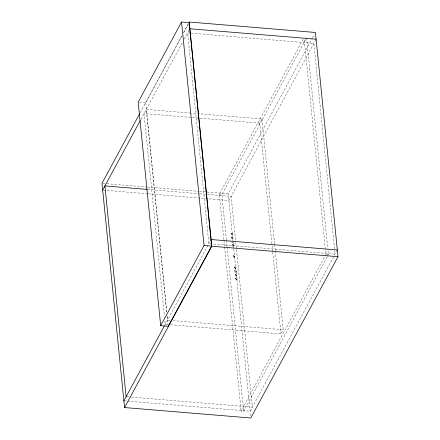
<?xml version="1.0" encoding="UTF-8"?>
<svg xmlns="http://www.w3.org/2000/svg" width="440" height="440" viewBox="0 0 440 440"><rect width="100%" height="100%" fill="white"/><g stroke="black" fill="none" stroke-linecap="round" stroke-linejoin="round"><path stroke-width="0.33" stroke-dasharray="2.2 1.65" d="M140.217 112.646L182.028 35.316M183.662 32.296L188.887 22.627M166.815 311.938L145.767 102.823L181.957 35.893M183.585 32.879L189.129 22.627M140.894 119.372L182.705 42.042M184.338 39.023L189.893 28.749M223.867 239.47L219.323 194.343L304.051 37.642M272.652 251.367L259.743 123.134L261.987 118.982L191.466 113.146M226.391 239.679L221.848 194.552L306.576 37.851L327.701 247.759M233.013 241.434L228.217 193.781L312.169 38.517M312.499 37.912L314.457 34.287M315.793 39.792L228.894 200.508L148.385 193.842M164.72 325.303L210.782 240.108M230.841 233.767L231.094 233.305M232.375 234.636A0.88 0.71 28.4 0 0 231.534 233.453A0.88 0.71 28.4 0 0 230.918 234.514A0.88 0.71 28.4 0 0 232.375 234.636L232.623 234.174A0.88 0.71 28.4 0 0 231.781 232.991A0.88 0.71 28.4 0 0 231.165 234.053A0.88 0.71 28.4 0 0 232.623 234.174M231.22 237.501L231.468 237.039M232.749 238.37A0.88 0.71 28.4 0 0 231.907 237.188A0.88 0.71 28.4 0 0 231.292 238.249A0.88 0.71 28.4 0 0 232.749 238.37L233.002 237.908A0.88 0.71 28.4 0 0 232.161 236.726A0.88 0.71 28.4 0 0 231.545 237.787A0.88 0.71 28.4 0 0 233.002 237.908M231.974 244.976L232.221 244.514M233.503 245.845A0.88 0.71 28.4 0 0 232.661 244.662A0.88 0.71 28.4 0 0 232.045 245.724A0.88 0.71 28.4 0 0 233.503 245.845L233.756 245.382A0.88 0.71 28.4 0 0 232.914 244.2A0.88 0.71 28.4 0 0 232.298 245.262A0.88 0.71 28.4 0 0 233.756 245.382M233.101 256.185L233.349 255.728M234.63 257.054A0.88 0.71 28.4 0 0 233.789 255.871A0.88 0.71 28.4 0 0 233.173 256.933A0.88 0.71 28.4 0 0 234.63 257.054L234.883 256.591A0.88 0.71 28.4 0 0 234.042 255.415A0.88 0.71 28.4 0 0 233.426 256.476A0.88 0.71 28.4 0 0 234.883 256.591M234.229 267.399L234.476 266.937M235.763 268.268A0.88 0.71 28.4 0 0 234.922 267.086A0.88 0.71 28.4 0 0 234.306 268.147A0.88 0.71 28.4 0 0 235.763 268.268L236.011 267.806A0.88 0.71 28.4 0 0 235.169 266.624A0.88 0.71 28.4 0 0 234.553 267.685A0.88 0.71 28.4 0 0 236.011 267.806M234.603 271.134L234.856 270.672M236.137 272.003A0.88 0.71 28.4 0 0 235.296 270.82A0.88 0.71 28.4 0 0 234.68 271.882A0.88 0.71 28.4 0 0 236.137 272.003L236.385 271.541A0.88 0.71 28.4 0 0 235.543 270.358A0.88 0.71 28.4 0 0 234.927 271.42A0.88 0.71 28.4 0 0 236.385 271.541M234.982 274.874L235.23 274.412M236.511 275.743A0.88 0.71 28.4 0 0 235.67 274.56A0.88 0.71 28.4 0 0 235.054 275.622A0.88 0.71 28.4 0 0 236.511 275.743L236.764 275.281A0.88 0.71 28.4 0 0 235.923 274.098A0.88 0.71 28.4 0 0 235.306 275.16A0.88 0.71 28.4 0 0 236.764 275.281M235.356 278.608L235.604 278.146M236.891 279.477A0.88 0.71 28.4 0 0 236.049 278.295A0.88 0.71 28.4 0 0 235.433 279.356A0.88 0.71 28.4 0 0 236.891 279.477L237.138 279.015A0.88 0.71 28.4 0 0 236.297 277.832A0.88 0.71 28.4 0 0 235.681 278.894A0.88 0.71 28.4 0 0 237.138 279.015M170.731 324.77L280.957 333.894L283.201 329.747L275.303 251.306M327.085 257.01L243.661 411.296L241.137 411.087L325.54 254.991M327.409 256.405L328.389 254.595L327.976 250.498M337.326 249.964L250.107 411.274L127.98 401.159M190.377 33.121L187.649 32.896L208.863 243.661L335.082 254.111L313.874 43.351L191.059 33.181M139.458 102.3L145.767 102.823M190.784 113.091L146.284 109.406L166.672 311.982M259.743 123.134L144.04 113.553L164.428 316.129M102.68 183.387L106.09 183.673M106.772 183.728L147.026 187.061M147.708 187.115L198.88 191.351M199.562 191.411L206.388 191.972M207.07 192.032L228.217 193.781M219.323 194.343L221.848 194.552M147.901 189.47L199.073 193.705M199.755 193.765L231.138 196.361L235.736 242.061M103.356 190.113L147.703 193.787M328.389 254.595L325.864 254.386L304.189 39.006M170.231 320.397L167.497 320.166L167.013 315.392M172.97 320.623L283.201 329.747M167.992 324.544L165.253 324.319L164.84 320.221M126.808 396.732L130.906 397.073M131.588 397.127L252.351 407.127L235.807 242.743M123.888 400.824L127.297 401.104M261.987 118.982L274.549 243.804M274.621 244.486L275.237 250.624M272.718 252.049L280.957 333.894M233.085 242.115L233.701 248.254M233.772 248.936L250.652 416.653M226.457 240.361L227.079 246.516M227.145 247.203L243.661 411.296M223.933 240.152L224.554 246.306M224.62 246.994L241.137 411.087M167.228 316.041L168.19 325.606M233.195 241.934A0.88 0.71 28.4 0 1 231.671 241.989"/><path stroke-width="0.66" d="M181.555 22L138.193 102.196L160.683 325.666L168.256 326.293L211.618 246.098L189.129 22.627L181.555 22L204.045 245.471L160.683 325.666M139.562 113.856L101.998 183.332L124.564 407.55L250.784 418L338.002 256.69L315.436 32.472L189.216 22.022L211.783 246.24L124.564 407.55M102.674 190.058L140.239 120.582M123.888 400.824L164.389 325.908M189.893 28.749L316.113 39.199M147.219 189.415L104.918 185.911L126.126 396.677M211.107 239.514L337.326 249.964M204.045 245.471L211.618 246.098M211.783 246.24L338.002 256.69"/></g></svg>
